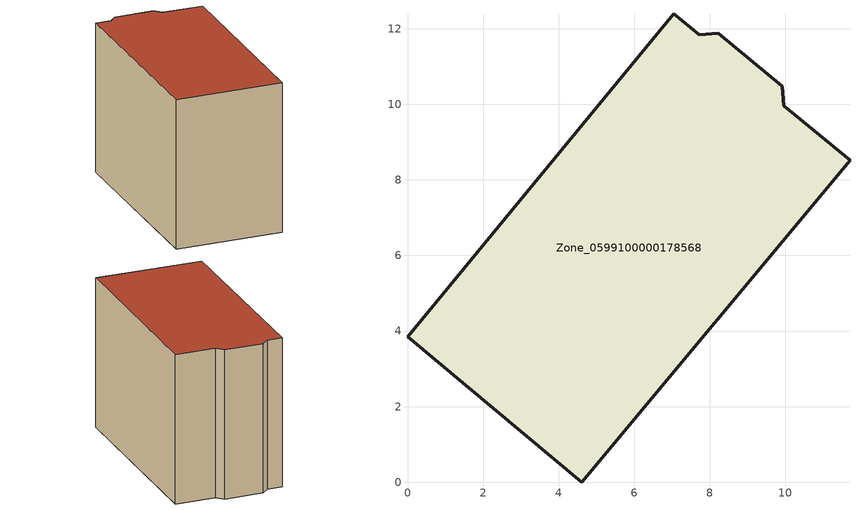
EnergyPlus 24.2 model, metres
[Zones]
Zone_0599100000178568
 floor ground (C_G): 0,3.85 7.05,12.4 7.72,11.84 8.23,11.89 9.92,10.48 9.96,9.96 11.71,8.52 4.61,0 z0
 wall outside (C_F): 4.61,0 11.71,8.52 9.96,9.96 9.92,10.48 8.23,11.89 7.72,11.84 7.05,12.4 0,3.85 4.61,0 z0:8.5
 roof outside (C_R): 7.05,12.4 0,3.85 4.61,0 11.71,8.52 9.96,9.96 9.92,10.48 8.23,11.89 7.72,11.84 z8.5
[BUILDING]
Pand.0599100000178568: North Axis=0; Terrain=City; Loads Convergence Tolerance Value=0.04; Temperature Convergence Tolerance Value=0.4; Solar Distribution=FullExterior; Maximum Number of Warmup Days=25; Minimum Number of Warmup Days=1
[Site:Location]
Rotterdam.The.Hague.AP_ZH_NLD Design_Conditions: Latitude=51.96; Longitude=4.45; Time Zone=1; Elevation=-4.5
[SITE:GROUNDTEMPERATURE:BUILDINGSURFACE]
18, 18, 18, 18, 18, 18, 18, 18, 18, 18, 18, 18
[MATERIAL] Thermal Absorptance=0.9; Solar Absorptance=0.7; Visible Absorptance=0.7
Name | Roughness | Thickness | Conductivity | Density | Specific Heat
G.TI.1946-1964 | MediumSmooth | 0.15 | 1 | 540 | 1210
F.TI.1946-1964 | Rough | 0.3 | 0.857143 | 1920 | 840
R.TI.1946-1964 | MediumRough | 0.2 | 0.277778 | 1500 | 1000
[CONSTRUCTION]
C_G: G.TI.1946-1964
C_F: F.TI.1946-1964
C_R: R.TI.1946-1964
[ZONE]
Zone_0599100000178568: Type=1; Multiplier=1; Ceiling Height=Autocalculate; Volume=Autocalculate; Floor Area=autocalculate; Part of Total Floor Area=Yes
[ZONEINFILTRATION:DESIGNFLOWRATE]
Infil_Zone_0599100000178568: Zone or ZoneList or Space or SpaceList=Zone_0599100000178568; Schedule=AlwaysOn; Design Flow Rate Calculation Method=Flow/Area; Flow Rate per Floor Area=0.003; Constant Term Coefficient=1; Temperature Term Coefficient=0; Velocity Term Coefficient=0; Velocity Squared Term Coefficient=0
[HVACTEMPLATE:ZONE:IDEALLOADSAIRSYSTEM]
Zone_0599100000178568: Maximum Heating Supply Air Temperature=50; Minimum Cooling Supply Air Temperature=13; Maximum Heating Supply Air Humidity Ratio=0.0156; Minimum Cooling Supply Air Humidity Ratio=0.0077; Heating Limit=NoLimit; Cooling Limit=NoLimit; Dehumidification Control Type=ConstantSensibleHeatRatio; Cooling Sensible Heat Ratio=0.7; Dehumidification Setpoint=60; Humidification Control Type=None; Humidification Setpoint=30; Outdoor Air Method=None; Outdoor Air Flow Rate per Person=0.00944; Outdoor Air Flow Rate per Zone Floor Area=0; Outdoor Air Flow Rate per Zone=0; Demand Controlled Ventilation Type=None; Outdoor Air Economizer Type=NoEconomizer; Heat Recovery Type=None; Sensible Heat Recovery Effectiveness=0.7; Latent Heat Recovery Effectiveness=0.65
[ZONECONTROL:THERMOSTAT]
ThermostatControl_Zone_0599100000178568: Zone or ZoneList=Zone_0599100000178568; Control Type Schedule=DualSetpointControlType; Control 1=Thermostat_Zone_0599100000178568; Temperature Difference Between Cutout And Setpoint=0
[THERMOSTATSETPOINT:DUALSETPOINT]
Thermostat_Zone_0599100000178568: Heating Setpoint Temperature Schedule=HeatingSetpoint_Zone_0599100000178568; Cooling Setpoint Temperature Schedule=CoolingSetpoint_Zone_0599100000178568
[SCHEDULE:COMPACT]
HeatingSetpoint_Zone_0599100000178568: Through: 12/31, For: AllDays, Until: 24:00, 21
CoolingSetpoint_Zone_0599100000178568: Through: 12/31, For: AllDays, Until: 24:00, 24
DualSetpointControlType: Through: 12/31, For: AllDays, Until: 24:00, 4
AlwaysOn: Through: 12/31, For: AllDays, Until: 24:00, 1
